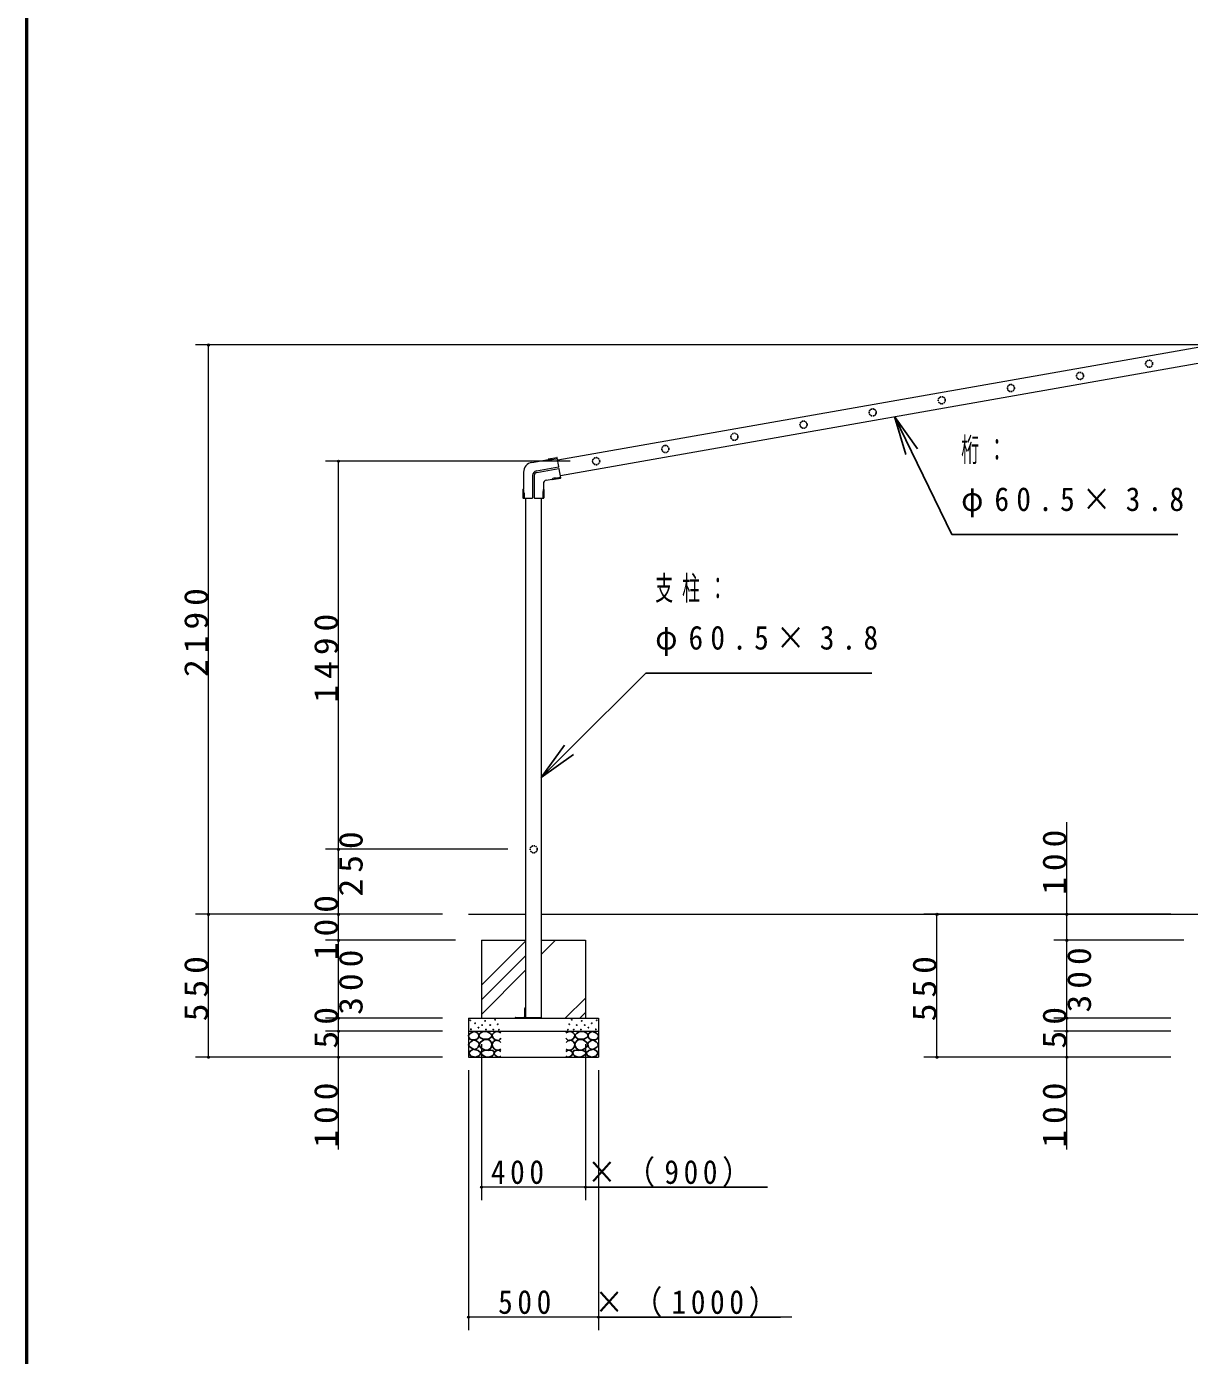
# Model space of a CAD drawing. Units: millimetres at full size. Extents: x -19540 to 0, y -2746 to 13350.
# Drawn here: x -19250 to -14776, y 1843 to 6955 of the extents above; entities that cross this region are included whole.
import ezdxf

# ---------------------------------------------------------------- set-up
doc = ezdxf.new("R2010")
doc.units = ezdxf.units.MM
doc.linetypes.add('USER4', pattern=[8, 5, -3])
for name, color, linetype, lineweight in [('A3図枠', 7, 'Continuous', 25), ('線', 7, 'Continuous', 13), ('補助', 2, 'Continuous', 25)]:
    doc.layers.add(name, color=color, linetype=linetype, lineweight=lineweight)
doc.styles.add('ＭＳ ゴシック', font='')
doc.styles.get('ＭＳ ゴシック').set_extended_font_data('MS Gothic')

# ---------------------------------------------------------------- blocks, each defined once
blk = doc.blocks.new('dimension_origin')
at = {"color": 0, "linetype": 'Continuous', "lineweight": -2}
blk.add_circle((0, 0), 1.25, dxfattribs=at)

msp = doc.modelspace()

# ---------------------------------------------------------------- linework, layer by layer
at = {"layer": 'A3図枠', "lineweight": 50}
msp.add_line((-19250, 13350), (-19250, 0), dxfattribs=at)
at = {"layer": '線'}
for p, q in [((-17206.772, 5287.495), (-14636.402, 5740.526)), ((-17196.266, 5227.914), (-14625.896, 5680.945)), ((-17306.435, 5278.045), (-17242.63, 5289.296)), ((-17242.63, 5289.296), (-17242.803, 5290.281)), ((-17241.992, 5291.439), (-17209.493, 5297.169)), ((-17227.51, 5289.931), (-17207.814, 5293.404)), ((-17202.257, 5261.89), (-17208.335, 5296.358)), ((-17338.25, 5240.13), (-17338.25, 5175.34)), ((-17303.25, 5227.753), (-17303.25, 5141.34)), ((-17296.75, 5228.173), (-17296.75, 5141.34)), ((-17288.169, 5245.726), (-17203.068, 5260.732)), ((-17287.454, 5239.252), (-17201.94, 5254.33)), ((-17249.355, 5210.43), (-17229.345, 5213.958)), ((-17229.172, 5212.973), (-17229.345, 5213.958)), ((-17228.013, 5212.162), (-17195.515, 5217.892)), ((-17218.694, 5217.867), (-17195.224, 5222.005)), ((-17194.704, 5219.051), (-17200.781, 5253.519)), ((-17340.25, 5174.34), (-17340.25, 5141.4)), ((-17339.25, 5175.34), (-17338.25, 5175.34)), ((-17261.75, 5195.658), (-17261.75, 5175.34)), ((-17261.75, 5175.34), (-17260.75, 5175.34)), ((-17259.75, 5174.34), (-17259.75, 5141.4)), ((-17339.19, 5140.34), (-17304.25, 5140.34)), ((-17336.25, 5160.34), (-17336.25, 5140.34)), ((-17330.25, 5140.34), (-17330.25, 3140.041)), ((-17295.75, 5140.34), (-17260.81, 5140.34)), ((-17269.75, 5140.34), (-17269.75, 3140.041)), ((-17263.75, 5160.34), (-17263.75, 5140.34)), ((-17550, 3540.041), (-17329.239, 3540.041)), ((-17268.739, 3540.041), (-14553.056, 3540.041)), ((-17500, 3440.041), (-17330.25, 3440.041)), ((-17500, 3440.041), (-17500, 3140.041)), ((-17269.75, 3440.041), (-17100, 3440.041)), ((-17100, 3440.041), (-17100, 3140.041)), ((-17333.25, 3147.541), (-17333.25, 3178.041)), ((-17331.25, 3180.041), (-17330.25, 3180.041)), ((-17330.25, 3180.041), (-17330.25, 3140.041)), ((-17550, 3140.041), (-17050, 3140.041)), ((-17550, 3140.041), (-17550, 2990.041)), ((-17370.25, 3140.041), (-17370.25, 3141.041)), ((-17330.25, 3140.041), (-17370.25, 3140.041)), ((-17368.25, 3143.041), (-17337.75, 3143.041)), ((-17050, 3140.041), (-17050, 2990.041)), ((-17550, 3090.041), (-17050, 3090.041)), ((-17550, 2990.041), (-17050, 2990.041))]:
    msp.add_line(p, q, dxfattribs=at)
at = {"layer": '線', "color": 2, "lineweight": 25}
msp.add_line((-17330.25, 3142.041), (-17269.75, 3142.041), dxfattribs=at)
at = {"layer": '線', "color": 4, "linetype": 'USER4', "lineweight": 25}
for centre in [(-15197.408, 5610.931), (-14931.507, 5657.797), (-15463.31, 5564.066), (-15729.211, 5517.201), (-15995.113, 5470.335), (-16261.014, 5423.47), (-16526.916, 5376.604), (-16792.817, 5329.739), (-17058.719, 5282.873), (-17298.989, 3790.041)]:
    msp.add_circle(centre, 13.6, dxfattribs=at)
at = {"layer": '線'}
for centre, radius, start, end in [((-17299.75, 5240.13), 38.5, 100, 180), ((-17241.818, 5290.454), 1, 100, 190), ((-17236.843, 5331.828), 42.924, 264.11331, 282.55814), ((-17209.32, 5296.185), 1, 10, 100), ((-17285, 5227.753), 18.25, 100, 180), ((-17285.5, 5228.173), 11.25, 100, 180), ((-17209.361, 5175.97), 42.924, 97.44186, 115.88669), ((-17203.242, 5261.716), 1, 280, 10), ((-17201.766, 5253.346), 1, 10, 100), ((-17195.688, 5218.877), 1, 280, 10), ((-17339.25, 5174.34), 1, 90, 180), ((-17413.656, 5157.652), 77.452, 1.98843, 12.30121), ((-17186.344, 5157.652), 77.452, 167.69879, 178.01157), ((-17246.75, 5195.658), 15, 100, 180), ((-17260.75, 5174.34), 1, 0, 90), ((-17228.187, 5213.147), 1, 190, 280), ((-17339.19, 5141.4), 1.06, 180, 270), ((-17339.19, 5141.4), 1.06, 180, 270), ((-17339.19, 5141.4), 1.06, 180, 270), ((-17339.19, 5141.4), 1.06, 180, 270), ((-17304.25, 5141.34), 1, 270, 0), ((-17295.75, 5141.34), 1, 180, 270), ((-17260.81, 5141.4), 1.06, 270, 0), ((-17331.25, 3178.041), 2, 90, 180), ((-17368.25, 3141.041), 2, 90, 180), ((-17337.75, 3147.541), 4.5, 270, 0)]:
    msp.add_arc(centre, radius, start, end, dxfattribs=at)
at = {"layer": '補助', "lineweight": 13}
for p, q in [((-14622.806, 5729.831), (-18600, 5729.831)), ((-18550, 3540.041), (-18550, 5729.831)), ((-17158.719, 5282.873), (-18100, 5282.873)), ((-18050, 3790.041), (-18050, 5282.873)), ((-15247.806, 3437.041), (-15247.806, 3894.326)), ((-17398.989, 3790.041), (-18100, 3790.041)), ((-17398.989, 3790.041), (-18100, 3790.041)), ((-18050, 3540.041), (-18050, 3790.041)), ((-17650, 3540.041), (-18600, 3540.041)), ((-17650, 3540.041), (-18600, 3540.041)), ((-18550, 2990.041), (-18550, 3540.041)), ((-17650, 3540.041), (-18100, 3540.041)), ((-17650, 3540.041), (-18100, 3540.041)), ((-18050, 3437.041), (-18050, 3543.041)), ((-14847.806, 3540.041), (-15797.806, 3540.041)), ((-15747.806, 2990.041), (-15747.806, 3540.041)), ((-14847.806, 3540.041), (-15297.806, 3540.041)), ((-17600, 3440.041), (-18100, 3440.041)), ((-17600, 3440.041), (-18100, 3440.041)), ((-18050, 3140.041), (-18050, 3440.041)), ((-17500, 3266.842), (-17330.25, 3436.592)), ((-17269.75, 3384.839), (-17214.548, 3440.041)), ((-14797.806, 3440.041), (-15297.806, 3440.041)), ((-14797.806, 3440.041), (-15297.806, 3440.041)), ((-15247.806, 3140.041), (-15247.806, 3440.041)), ((-17500, 3210.716), (-17330.25, 3380.466)), ((-17500, 3154.589), (-17330.25, 3324.339)), ((-17177.789, 3140.041), (-17100, 3217.829)), ((-17650, 3140.041), (-18100, 3140.041)), ((-17650, 3140.041), (-18100, 3140.041)), ((-18050, 3087.041), (-18050, 3143.041)), ((-17121.662, 3140.041), (-17100, 3161.703)), ((-14847.806, 3140.041), (-15297.806, 3140.041)), ((-14847.806, 3140.041), (-15297.806, 3140.041)), ((-15247.806, 3087.041), (-15247.806, 3143.041)), ((-17650, 3090.041), (-18100, 3090.041)), ((-17650, 3090.041), (-18100, 3090.041)), ((-18050, 2635.755), (-18050, 3093.041)), ((-14847.806, 3090.041), (-15297.806, 3090.041)), ((-14847.806, 3090.041), (-15297.806, 3090.041)), ((-15247.806, 2635.755), (-15247.806, 3093.041)), ((-17500, 3040.041), (-17500, 2440.041)), ((-17100, 3040.041), (-17100, 2440.041)), ((-17650, 2990.041), (-18600, 2990.041)), ((-17650, 2990.041), (-18100, 2990.041)), ((-14847.806, 2990.041), (-15797.806, 2990.041)), ((-14847.806, 2990.041), (-15297.806, 2990.041)), ((-17550, 2940.041), (-17550, 1940.041)), ((-17050, 2940.041), (-17050, 1940.041)), ((-16418.973, 2490.041), (-17500, 2490.041)), ((-16306.473, 1990.041), (-17550, 1990.041))]:
    msp.add_line(p, q, dxfattribs=at)
at = {"layer": '補助'}
for p, q in [((-15867.739, 5308.614), (-15910.626, 5454.51)), ((-15822.739, 5330.409), (-15910.626, 5454.51)), ((-15910.626, 5454.51), (-15845.239, 5319.511)), ((-15845.239, 5319.511), (-15690.637, 5000.321)), ((-15690.637, 5000.321), (-15640.637, 5000.321)), ((-15640.637, 5000.321), (-14820.864, 5000.321)), ((-17163.486, 4172.565), (-16867.589, 4467.36)), ((-16867.589, 4467.36), (-16817.589, 4467.36)), ((-16817.589, 4467.36), (-15997.815, 4467.36)), ((-17181.131, 4190.276), (-17269.75, 4066.697)), ((-17269.75, 4066.697), (-17163.486, 4172.565)), ((-17145.841, 4154.854), (-17269.75, 4066.697)), ((-17100, 2490.041), (-16400, 2490.041)), ((-17050, 1990.041), (-16350, 1990.041))]:
    msp.add_line(p, q, dxfattribs=at)
for points in [[(-17527.551, 3089.443), (-17534.014, 3086.902), (-17540.225, 3083.423), (-17546.083, 3079.385), (-17549.731, 3073.917), (-17548.719, 3066.335), (-17543.711, 3059.976), (-17536.845, 3057.386), (-17529.136, 3057.124), (-17521.523, 3057.729), (-17515.194, 3060.293), (-17511.442, 3065.579), (-17510.125, 3072.016), (-17510.973, 3077.222), (-17513.927, 3082.155), (-17520.087, 3086.983)], [(-17488.127, 3089.534), (-17493.032, 3088.917), (-17498.669, 3086.831), (-17506.64, 3081.043), (-17510.292, 3074.127), (-17509.417, 3070.165), (-17505.696, 3065.748), (-17496.205, 3060.975), (-17486.235, 3059.531), (-17478.885, 3059.358), (-17471.369, 3060.882), (-17463.77, 3065.497), (-17460.016, 3071.694), (-17460.986, 3076.347), (-17465.693, 3081.695), (-17476.361, 3087.901)], [(-17111.873, 3089.534), (-17106.968, 3088.917), (-17101.331, 3086.831), (-17093.36, 3081.043), (-17089.708, 3074.127), (-17090.583, 3070.165), (-17094.304, 3065.748), (-17103.795, 3060.975), (-17113.765, 3059.531), (-17121.115, 3059.358), (-17128.631, 3060.882), (-17136.23, 3065.497), (-17139.984, 3071.694), (-17139.014, 3076.347), (-17134.307, 3081.695), (-17123.639, 3087.901)], [(-17072.449, 3089.443), (-17065.986, 3086.902), (-17059.775, 3083.423), (-17053.917, 3079.385), (-17050.269, 3073.917), (-17051.281, 3066.335), (-17056.289, 3059.976), (-17063.155, 3057.386), (-17070.864, 3057.124), (-17078.477, 3057.729), (-17084.806, 3060.293), (-17088.558, 3065.579), (-17089.875, 3072.016), (-17089.027, 3077.222), (-17086.073, 3082.155), (-17079.913, 3086.983)], [(-17530.086, 3056.491), (-17535.415, 3053.698), (-17540.859, 3049.52), (-17547.308, 3042.7), (-17549.731, 3035.896), (-17546.103, 3031.068), (-17539.592, 3026.707), (-17532.954, 3022.419), (-17526.284, 3020.37), (-17518.64, 3022.816), (-17512.343, 3029.242), (-17509.236, 3037.519), (-17510.759, 3046.035), (-17518.917, 3053.285)], [(-17530.905, 3020.558), (-17542.225, 3014.539), (-17549.036, 3005.724), (-17540.549, 2994.454), (-17522.114, 2990.34), (-17507.761, 2996.45), (-17502.335, 3006.822), (-17513.117, 3015.931)], [(-17500.831, 3025.204), (-17488.242, 3018.347), (-17474.883, 3017.365), (-17464.599, 3024.819), (-17459.747, 3036.556), (-17462.027, 3047.334), (-17468.936, 3055.477), (-17477.761, 3058.91), (-17488.938, 3057.639), (-17502.692, 3049.584), (-17508.669, 3038.718), (-17506.034, 3031.525)], [(-17473.802, 3016.414), (-17481.337, 3017.04), (-17489.479, 3015.603), (-17498.406, 3011.545), (-17502.723, 3006.142), (-17500.037, 3001.46), (-17494.074, 2996.952), (-17487.595, 2993.109), (-17480.289, 2990.736), (-17468.44, 2990.969), (-17458.124, 2995.06), (-17453.421, 2999.868), (-17451.367, 3005.602), (-17452.427, 3010.75), (-17456.503, 3015.332), (-17464.901, 3017.873)], [(-17126.198, 3016.414), (-17118.663, 3017.04), (-17110.521, 3015.603), (-17101.594, 3011.545), (-17097.277, 3006.142), (-17099.963, 3001.46), (-17105.926, 2996.952), (-17112.405, 2993.109), (-17119.711, 2990.736), (-17131.56, 2990.969), (-17141.876, 2995.06), (-17146.579, 2999.868), (-17148.633, 3005.602), (-17147.573, 3010.75), (-17143.497, 3015.332), (-17135.099, 3017.873)], [(-17099.169, 3025.204), (-17111.758, 3018.347), (-17125.117, 3017.365), (-17135.401, 3024.819), (-17140.253, 3036.556), (-17137.973, 3047.334), (-17131.064, 3055.477), (-17122.239, 3058.91), (-17111.062, 3057.639), (-17097.308, 3049.584), (-17091.331, 3038.718), (-17093.966, 3031.525)], [(-17069.095, 3020.558), (-17057.775, 3014.539), (-17050.964, 3005.724), (-17059.451, 2994.454), (-17077.886, 2990.34), (-17092.239, 2996.45), (-17097.665, 3006.822), (-17086.883, 3015.931)], [(-17069.914, 3056.491), (-17064.585, 3053.698), (-17059.141, 3049.52), (-17052.692, 3042.7), (-17050.269, 3035.896), (-17053.897, 3031.068), (-17060.408, 3026.707), (-17067.046, 3022.419), (-17073.716, 3020.37), (-17081.36, 3022.816), (-17087.657, 3029.242), (-17090.764, 3037.519), (-17089.241, 3046.035), (-17081.083, 3053.285)]]:
    msp.add_lwpolyline(points, close=True, dxfattribs=at)
for points in [[(-17425, 3083.34), (-17433.427, 3088.195), (-17442.11, 3089.677), (-17447.73, 3087.989), (-17452.883, 3084.29), (-17457.355, 3078.981), (-17459.22, 3072.25), (-17455.552, 3063.479), (-17447.496, 3057.041), (-17439.197, 3054.662), (-17431.971, 3055.774), (-17427.921, 3059.15), (-17425, 3063.695)], [(-17175, 3083.34), (-17166.573, 3088.195), (-17157.89, 3089.677), (-17152.27, 3087.989), (-17147.117, 3084.29), (-17142.645, 3078.981), (-17140.78, 3072.25), (-17144.448, 3063.479), (-17152.504, 3057.041), (-17160.803, 3054.662), (-17168.029, 3055.774), (-17172.079, 3059.15), (-17175, 3063.695)], [(-17425.317, 3047.219), (-17432.457, 3052.681), (-17440.526, 3055.14), (-17447.231, 3053.916), (-17453.199, 3050.071), (-17457.592, 3044.289), (-17459.22, 3037.08), (-17456.556, 3028.472), (-17450.348, 3021.554), (-17442.709, 3017.682), (-17435.139, 3016.801), (-17429.985, 3018.241), (-17425.317, 3020.92)], [(-17425, 3012.682), (-17431.018, 3016.001), (-17438.307, 3016.801), (-17447.024, 3012.468), (-17451.298, 3005.712), (-17450.686, 3002.042), (-17447.813, 2997.791), (-17440.651, 2992.319), (-17433.238, 2990.503), (-17428.942, 2991.555), (-17425, 2993.671)], [(-17175, 3012.682), (-17168.982, 3016.001), (-17161.693, 3016.801), (-17152.976, 3012.468), (-17148.702, 3005.712), (-17149.314, 3002.042), (-17152.187, 2997.791), (-17159.349, 2992.319), (-17166.762, 2990.503), (-17171.058, 2991.555), (-17175, 2993.671)], [(-17174.683, 3047.219), (-17167.543, 3052.681), (-17159.474, 3055.14), (-17152.769, 3053.916), (-17146.801, 3050.071), (-17142.408, 3044.289), (-17140.78, 3037.08), (-17143.444, 3028.472), (-17149.652, 3021.554), (-17157.291, 3017.682), (-17164.861, 3016.801), (-17170.015, 3018.241), (-17174.683, 3020.92)]]:
    msp.add_lwpolyline(points, dxfattribs=at)
for centre in [(-17543.394, 3132.218), (-17524.383, 3120.811), (-17486.044, 3130), (-17447.583, 3134.132), (-17437.582, 3117.104), (-17162.418, 3117.104), (-17152.417, 3134.132), (-17113.956, 3130), (-17075.617, 3120.811), (-17056.606, 3132.218), (-17540.225, 3097.364), (-17511.392, 3104.018), (-17497.451, 3113.523), (-17482.559, 3096.414), (-17466.504, 3113.59), (-17454.881, 3096.561), (-17432.717, 3096.021), (-17167.283, 3096.021), (-17145.119, 3096.561), (-17133.496, 3113.59), (-17117.441, 3096.414), (-17102.549, 3113.523), (-17088.608, 3104.018), (-17059.775, 3097.364)]:
    msp.add_circle(centre, 1, dxfattribs=at)

# ---------------------------------------------------------------- block references
at = {"layer": '補助', "lineweight": 13, "xscale": 3.33, "yscale": 3.33}
for p, rotation in [((-18550, 5729.831), 270), ((-18050, 5282.873), 270), ((-18050, 3790.041), 90), ((-18050, 3790.041), 270), ((-18550, 3540.041), 270), ((-18550, 3540.041), 90), ((-18050, 3540.041), 90), ((-18050, 3540.041), 90), ((-15747.806, 3540.041), 270), ((-15247.806, 3540.041), 90), ((-18050, 3440.041), 270), ((-18050, 3440.041), 270), ((-15247.806, 3440.041), 270), ((-15247.806, 3440.041), 270), ((-18050, 3140.041), 90), ((-18050, 3140.041), 90), ((-15247.806, 3140.041), 90), ((-15247.806, 3140.041), 90), ((-18050, 3090.041), 270), ((-18050, 3090.041), 90), ((-15247.806, 3090.041), 270), ((-15247.806, 3090.041), 90), ((-18550, 2990.041), 90), ((-18050, 2990.041), 270), ((-15747.806, 2990.041), 90), ((-15247.806, 2990.041), 270), ((-17100, 2490.041), 180), ((-17050, 1990.041), 180)]:
    msp.add_blockref('dimension_origin', p, dxfattribs=dict(at, rotation=rotation))
for p in [(-17500, 2490.041), (-17550, 1990.041)]:
    msp.add_blockref('dimension_origin', p, dxfattribs=at)

# ---------------------------------------------------------------- texts
at = {"layer": '補助', "char_height": 91.64, "style": 'ＭＳ ゴシック'}
for s, insert, attachment_point in [('\\T1.5;\\W0.55;桁：', (-15654.387, 5373.147), 1), ('\\T1.5;\\W0.9;φ60.5×3.8', (-15654.387, 5182.929), 1), ('\\T1.5;\\W0.55;支柱：', (-16831.339, 4840.186), 1), ('\\T1.5;\\W0.9;φ60.5×3.8', (-16831.339, 4649.968), 1), ('\\T1.32;\\W0.9;400\u3000×（900）', (-16944.687, 2491.041), 8), ('\\T1.32;\\W0.9;500\u3000×（1000）', (-16879.806, 1991.041), 8)]:
    msp.add_mtext(s, dxfattribs=dict(at, insert=insert, attachment_point=attachment_point))
at = {"layer": '補助', "char_height": 91.64, "rotation": 90, "style": 'ＭＳ ゴシック'}
for s, insert, attachment_point in [('\\T1.33;\\W1.1;2190', (-18551, 4634.936), 8), ('\\T1.33;\\W1.1;1490', (-18051, 4536.457), 8), ('\\T1.33;\\W1.1;250', (-18049, 3745.041), 2), ('\\T1.33;\\W1.1;100', (-15248.806, 3751.469), 8), ('\\T1.33;\\W1.1;100', (-18051, 3500.041), 8), ('\\T1.33;\\W1.1;300', (-18049, 3290.041), 2), ('\\T1.33;\\W1.1;300', (-15246.806, 3298.943), 2), ('\\T1.33;\\W1.1;550', (-18551, 3265.041), 8), ('\\T1.33;\\W1.1;550', (-15748.806, 3265.041), 8), ('\\T1.34;\\W1.1;50', (-18051, 3115.041), 8), ('\\T1.34;\\W1.1;50', (-15248.806, 3115.041), 8), ('\\T1.33;\\W1.1;100', (-18051, 2778.612), 8), ('\\T1.33;\\W1.1;100', (-15248.806, 2778.612), 8)]:
    msp.add_mtext(s, dxfattribs=dict(at, insert=insert, attachment_point=attachment_point))

doc.saveas('drawing.dxf')
